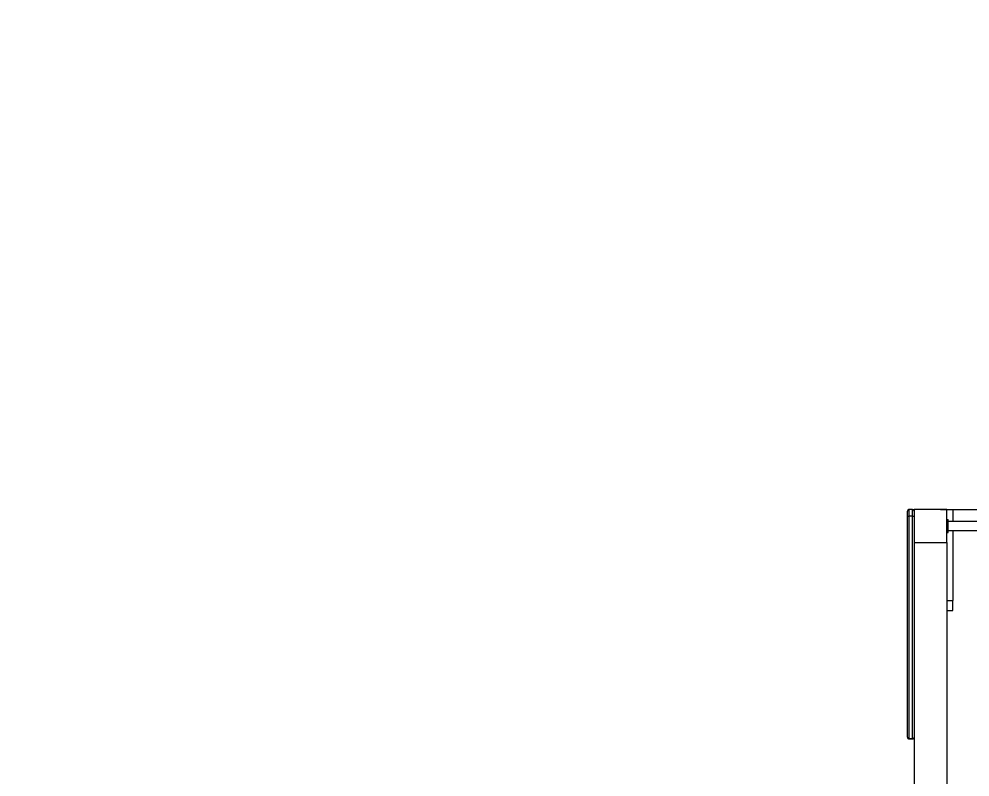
# Model space of a CAD drawing. Header units: millimetres. Extents: x -8422 to 28150, y -6982 to 5510.
# Drawn here: x 16569 to 19471, y 2835 to 5149 of the extents above; entities that cross this region are included whole.
import ezdxf

# ---------------------------------------------------------------- set-up
doc = ezdxf.new("R2010")
doc.units = ezdxf.units.MM
for name, color, linetype in [('DIKOM_ОБЪЕКТ', 7, 'Continuous'), ('DIKOM_РАЗМЕР_ЗОНА', 7, 'Continuous'), ('DIKOM_РАЗМЕР_ОБЪЕКТА', 7, 'Continuous')]:
    doc.layers.add(name, color=color, linetype=linetype)
doc.styles.add('style1', font='arial.ttf', dxfattribs={"width": 0.8})
doc.dimstyles.new('1-50', dxfattribs={"dimtxt": 300, "dimasz": 200, "dimexe": 100, "dimexo": 0, "dimgap": 100, "dimtad": 1, "dimdec": 0, "dimtxsty": 'style1', "dimcen": 0, "dimclrd": 7, "dimclre": 7, "dimadec": 1, "dimazin": 2, "dimtfac": 1, "dimtdec": 0, "dimtmove": 1, "dimatfit": 3, "dimfxl": 0, "dimlwd": 25, "dimlwe": 18, "dimarcsym": 0})

# ---------------------------------------------------------------- blocks, each defined once
blk = doc.blocks.new('*D15')
at = {"layer": 'Defpoints', "color": 0, "transparency": 16777216}
for p in [(19380.3, 3651.5), (27070.1, 3651.5), (15204.4, -3115.2)]:
    blk.add_point(p, dxfattribs=at)
at = {"layer": 'DIKOM_РАЗМЕР_ОБЪЕКТА', "color": 7, "lineweight": 18, "transparency": 16777216}
for p, q in [((19380.3, 3651.5), (27170.1, 3651.5)), ((15204.4, -3115.2), (27170.1, -3115.2))]:
    blk.add_line(p, q, dxfattribs=at)
at = {"layer": 'DIKOM_РАЗМЕР_ОБЪЕКТА', "color": 7, "lineweight": 25, "transparency": 16777216}
blk.add_line((27070.1, -2915.2), (27070.1, 3451.5), dxfattribs=at)
at = {"layer": 'DIKOM_РАЗМЕР_ОБЪЕКТА', "color": 7, "transparency": 16777216}
for points in [[(27036.8, 3451.5), (27103.5, 3451.5), (27070.1, 3651.5)], [(27036.8, -2915.2), (27103.5, -2915.2), (27070.1, -3115.2)]]:
    blk.add_solid(points, dxfattribs=at)
at = {"layer": 'DIKOM_РАЗМЕР_ОБЪЕКТА', "color": 0, "transparency": 16777216, "insert": (26817, -135.2), "char_height": 300, "attachment_point": 5, "rotation": 90, "style": 'style1'}
blk.add_mtext('6750', dxfattribs=at)
blk = doc.blocks.new('*D14')
at = {"layer": 'Defpoints', "color": 0, "transparency": 16777216}
for p in [(20684.7, 5148.6), (28049.7, 5148.6), (14575.8, -5055.5)]:
    blk.add_point(p, dxfattribs=at)
at = {"layer": 'DIKOM_РАЗМЕР_ЗОНА', "color": 7, "lineweight": 18, "transparency": 16777216}
for p, q in [((20684.7, 5148.6), (28149.7, 5148.6)), ((14575.8, -5055.5), (28149.7, -5055.5))]:
    blk.add_line(p, q, dxfattribs=at)
at = {"layer": 'DIKOM_РАЗМЕР_ЗОНА', "color": 7, "lineweight": 25, "transparency": 16777216}
blk.add_line((28049.7, -4855.5), (28049.7, 4948.6), dxfattribs=at)
at = {"layer": 'DIKOM_РАЗМЕР_ЗОНА', "color": 7, "transparency": 16777216}
for points in [[(28016.4, 4948.6), (28083, 4948.6), (28049.7, 5148.6)], [(28016.4, -4855.5), (28083, -4855.5), (28049.7, -5055.5)]]:
    blk.add_solid(points, dxfattribs=at)
at = {"layer": 'DIKOM_РАЗМЕР_ЗОНА', "color": 0, "transparency": 16777216, "insert": (27796.5, -63.6), "char_height": 300, "attachment_point": 5, "rotation": 90, "style": 'style1'}
blk.add_mtext('10200', dxfattribs=at)

msp = doc.modelspace()

# ---------------------------------------------------------------- linework, layer by layer
at = {"layer": 'DIKOM_ОБЪЕКТ', "color": 7, "linetype": 'Continuous', "lineweight": 15}
for p, q in [((19279.4, 3631), (19279.4, 3646.5)), ((19279.4, 2956.8), (19279.4, 3631)), ((19282.4, 3651.5), (19282.4, 3651)), ((19282.4, 3651.5), (19284.4, 3651.5)), ((19284.4, 3651.5), (19284.4, 3630.9)), ((19295.4, 3651.5), (19284.4, 3651.5)), ((19295.4, 3630.9), (19284.4, 3630.9)), ((19284.4, 3630.9), (19284.4, 2951.8)), ((19295.4, 3651.5), (19300.4, 3651.5)), ((19295.4, 3630.9), (19295.4, 3651.5)), ((19295.4, 2951.8), (19295.4, 3630.9)), ((19300.4, 3651.5), (19300.4, 3551.5)), ((19400.4, 3651.5), (19300.4, 3651.5)), ((19400.4, 3651.5), (19418.4, 3651.5)), ((19400.4, 3551.5), (19400.4, 3651.5)), ((19418.4, 3651.5), (19418.4, 3615)), ((19400.4, 3621.5), (19404.4, 3621.5)), ((19404.4, 3581.5), (19404.4, 3621.5)), ((20003.6, 3615), (19404.4, 3615)), ((19400.4, 3581.5), (19404.4, 3581.5)), ((19404.4, 3588), (20003.6, 3588)), ((19418.4, 3588), (19418.4, 3373.9)), ((19300.4, 3551.5), (19300.4, 2963.7)), ((19300.4, 3551.5), (19400.4, 3551.5)), ((19300.4, 3551.5), (19300.4, 1883.7)), ((19400.4, 3551.5), (19400.4, 3373.9)), ((19400.4, 3551.5), (19400.4, 1816.9)), ((19400.4, 3373.9), (19418.4, 3373.9)), ((19418.4, 3343.9), (19418.4, 3373.9)), ((19400.4, 3343.9), (19418.4, 3343.9)), ((19279.4, 2956.7), (19279.4, 2956.8)), ((19295.4, 2951.8), (19284.4, 2951.8)), ((19284.4, 2951.8), (19284.4, 2951.7)), ((19284.4, 2951.7), (19295.4, 2951.7)), ((19295.4, 2951.7), (19295.4, 2951.8))]:
    msp.add_line(p, q, dxfattribs=at)
for centre, radius, start, end in [((19284.4, 3646.5), 5, 90, 180), ((19283.2, 3673.5), 42.6, 264.9521, 271.6775), ((19295.4, 3646.5), 5, 0, 90), ((19296.7, 3673.5), 42.6, 268.3225, 275.0479), ((19284.4, 2956.8), 5, 180.0122, 270.0124), ((19284.4, 2956.7), 5, 180, 270), ((19295.4, 2956.8), 5, 269.9875, 359.9879), ((19295.4, 2956.7), 5, 270, 0)]:
    msp.add_arc(centre, radius, start, end, dxfattribs=at)

# ---------------------------------------------------------------- dimensions: what is measured, and where the dimension line sits
at = {"layer": 'DIKOM_РАЗМЕР_ЗОНА'}
dim = msp.add_linear_dim(base=(28049.7, 5148.6), p1=(14575.8, -5055.5), p2=(20684.7, 5148.6), angle=270, text='10200', dimstyle='1-50', override={"dimscale": 1, "dimtix": 0, "dimtofl": 1, "dimtmove": 1, "dimatfit": 3}, dxfattribs=at)
dim.commit()
dim.dimension.update_dxf_attribs({"geometry": '*D14', "text_midpoint": (28049.7, -63.6), "dimtype": 160})
at = {"layer": 'DIKOM_РАЗМЕР_ОБЪЕКТА'}
dim = msp.add_linear_dim(base=(27070.1, 3651.5), p1=(15204.4, -3115.2), p2=(19380.3, 3651.5), angle=270, text='6750', dimstyle='1-50', override={"dimscale": 1, "dimtix": 0, "dimtofl": 1, "dimtmove": 1, "dimatfit": 3}, dxfattribs=at)
dim.commit()
dim.dimension.update_dxf_attribs({"geometry": '*D15', "text_midpoint": (27070.1, -135.2), "dimtype": 160})

doc.saveas('drawing.dxf')
